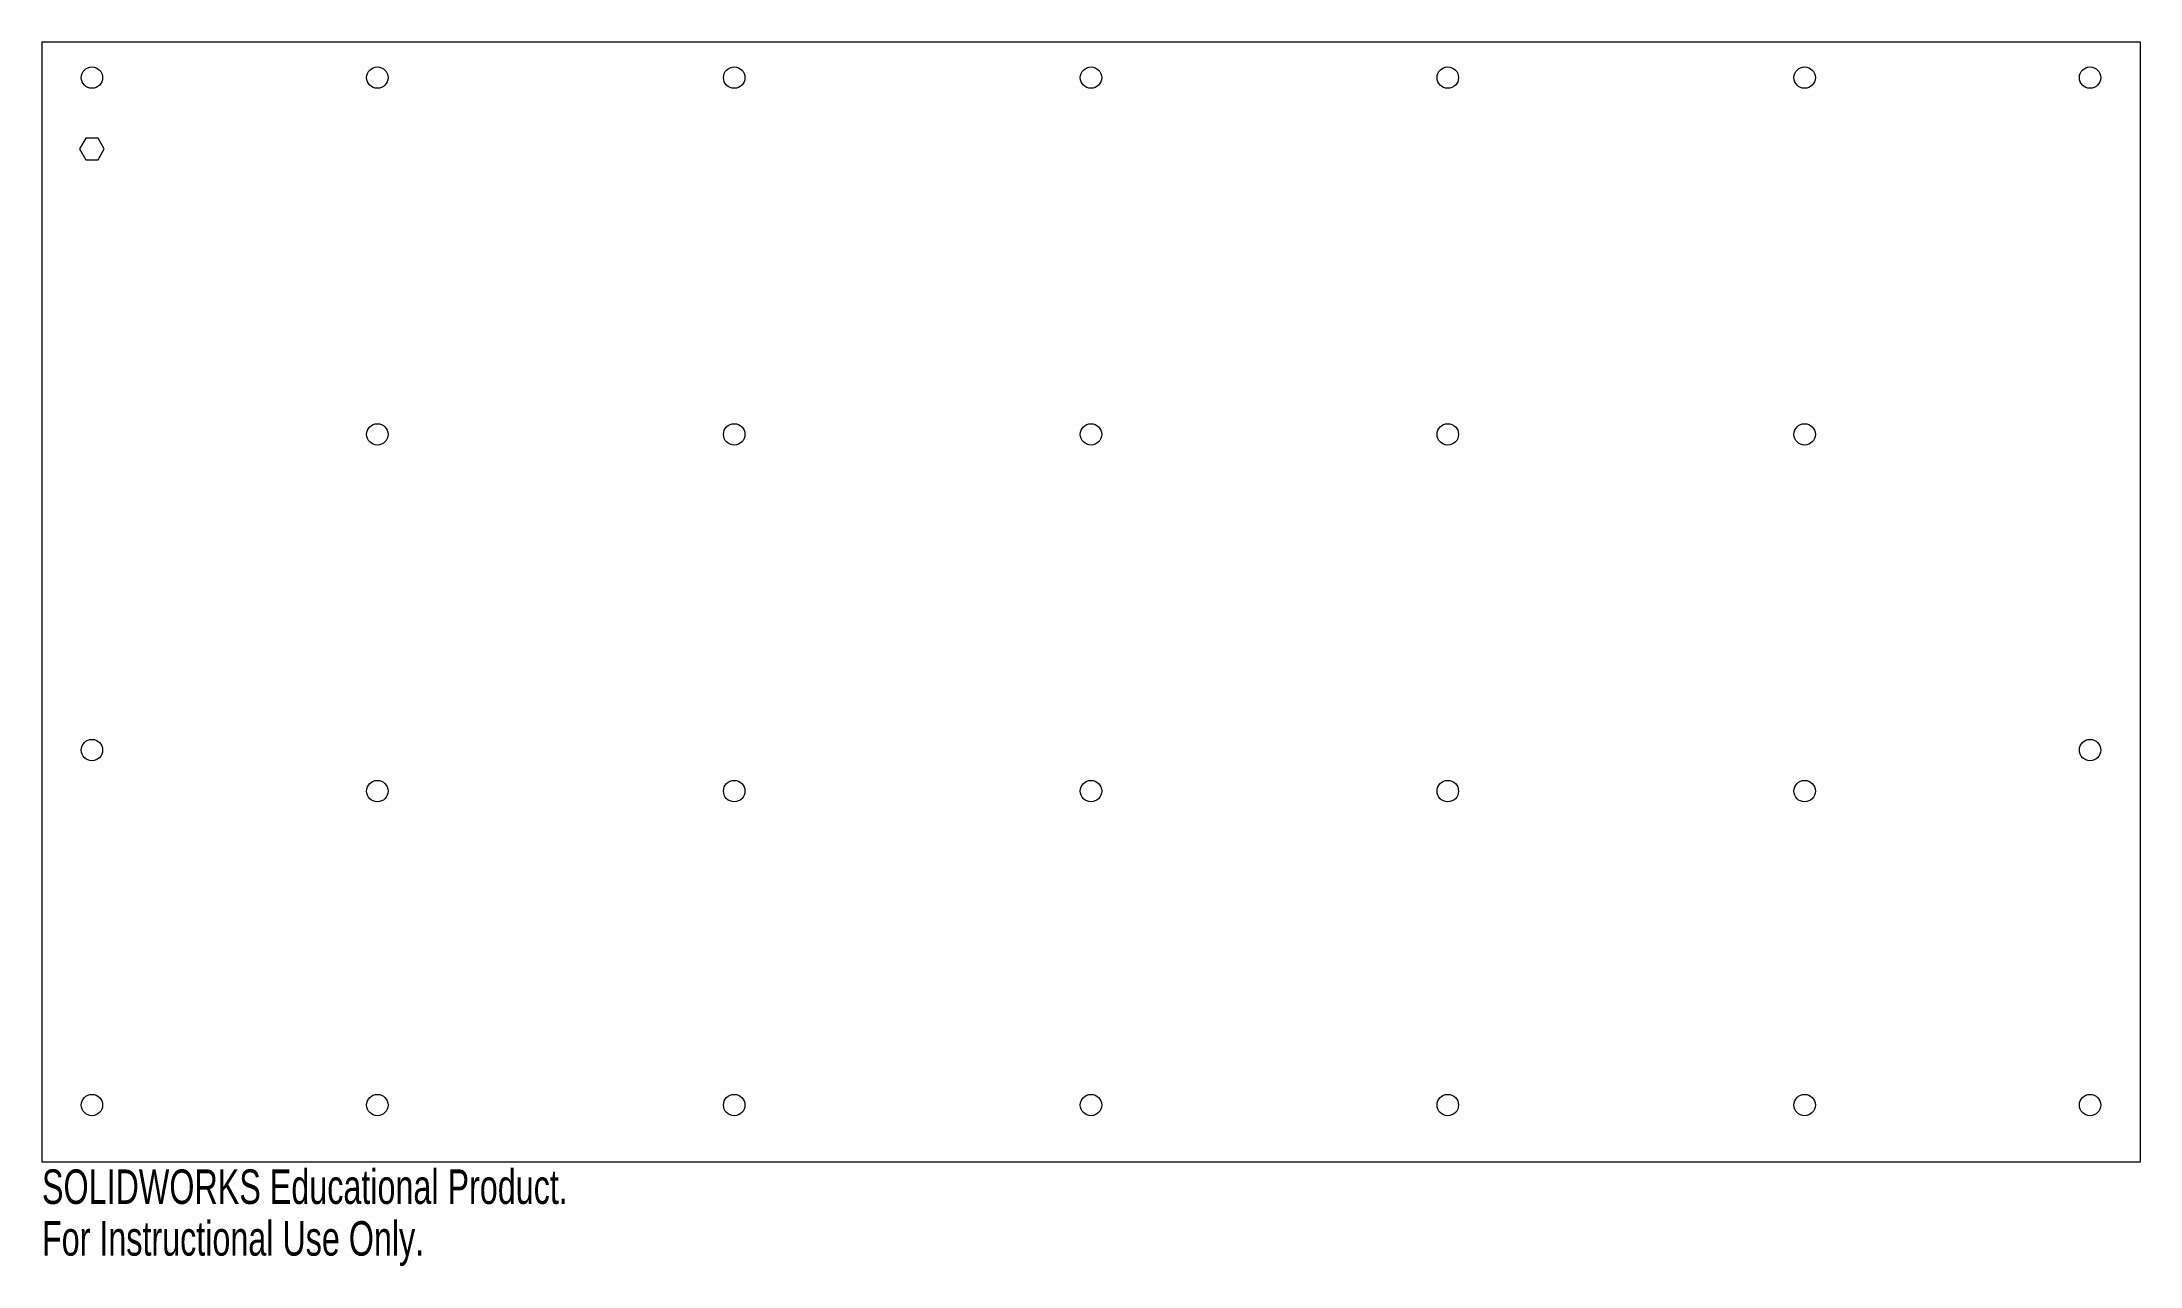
# Model space of a CAD drawing. Header units: millimetres. Extents: x -147 to 147, y 25 to 197.
import ezdxf

# ---------------------------------------------------------------- set-up
doc = ezdxf.new("R2010")
doc.units = ezdxf.units.MM
doc.styles.add('SLDTEXTSTYLE0', font='TXT', dxfattribs={"width": 0.7})

msp = doc.modelspace()

# ---------------------------------------------------------------- linework, layer by layer
at = {"color": 7, "linetype": 'Continuous', "lineweight": 15}
for p, q in [((-147, 197), (147, 197)), ((-147, 197), (-147, 40)), ((147, 197), (147, 40)), ((-140.87, 183.5), (-141.73, 182)), ((-139.13, 183.5), (-140.87, 183.5)), ((-138.27, 182), (-139.13, 183.5)), ((-141.73, 182), (-140.87, 180.5)), ((-140.87, 180.5), (-139.13, 180.5)), ((-139.13, 180.5), (-138.27, 182)), ((147, 40), (-147, 40))]:
    msp.add_line(p, q, dxfattribs=at)
for centre in [(-140, 192), (-100, 192), (-50, 192), (0, 192), (50, 192), (100, 192), (140, 192), (-100, 142), (-50, 142), (0, 142), (50, 142), (100, 142), (-140, 97.75), (140, 97.75), (-100, 92), (-50, 92), (0, 92), (50, 92), (100, 92), (-140, 48), (-100, 48), (-50, 48), (0, 48), (50, 48), (100, 48), (140, 48)]:
    msp.add_circle(centre, 1.5, dxfattribs=at)

# ---------------------------------------------------------------- texts
at = {"color": 7, "linetype": 'Continuous', "char_height": 4.8336, "attachment_point": 1, "style": 'SLDTEXTSTYLE0'}
for s, insert in [('SOLIDWORKS Educational Product.', (-147, 38.98)), ('For Instructional Use Only.', (-147, 31.73))]:
    msp.add_mtext(s, dxfattribs=dict(at, insert=insert))

doc.saveas('drawing.dxf')
